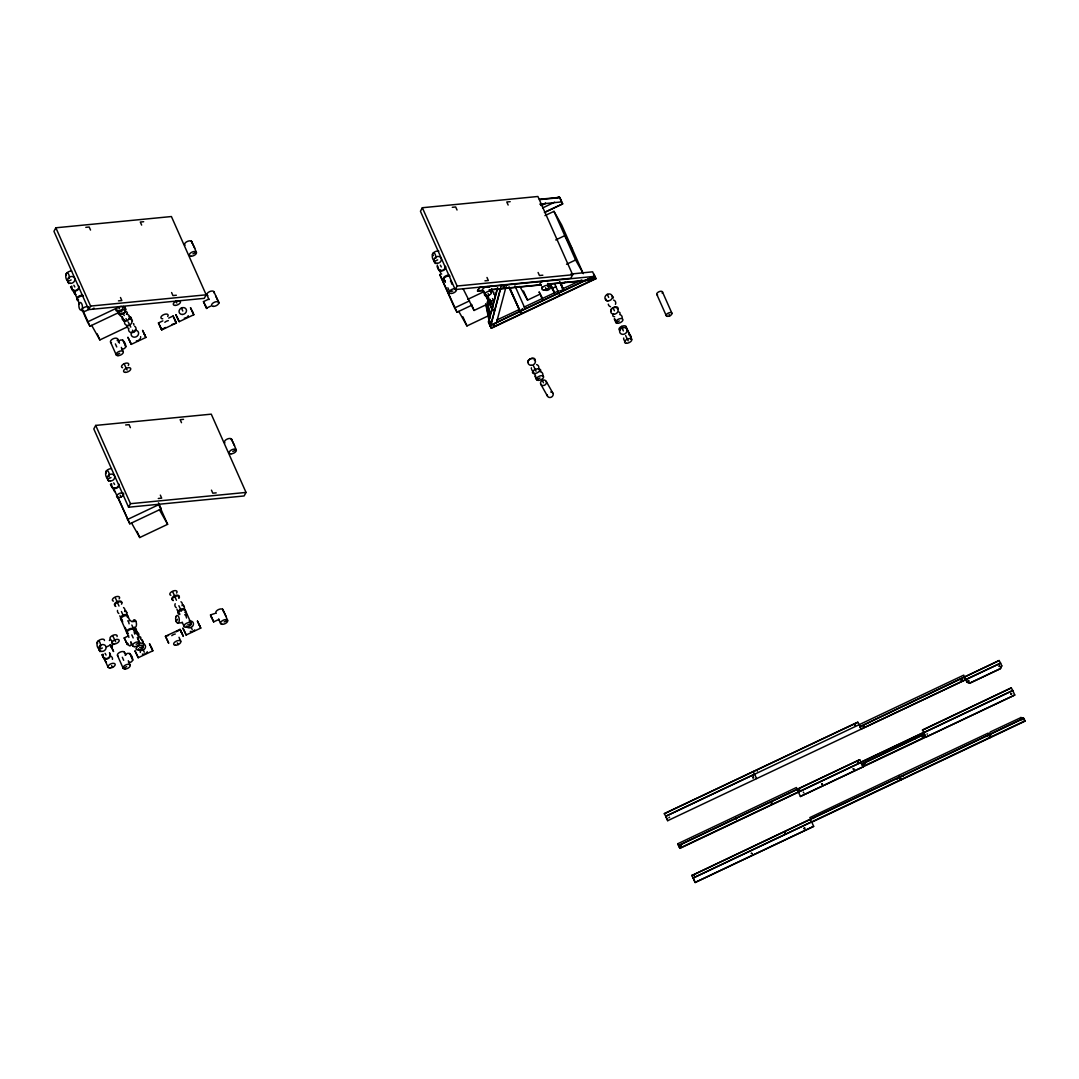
<?xml version="1.0" encoding="UTF-8"?>
<svg xmlns="http://www.w3.org/2000/svg" width="1079" height="1079" viewBox="0 0 1079 1079"><rect width="100%" height="100%" fill="white"/><g stroke="black" fill="none" stroke-linecap="round" stroke-linejoin="round"><path stroke-width="1.5" d="M560.959 291.478L560.594 290.71M561.242 291.249L560.581 291.236M752.05 853.57L751.321 853.246M752.198 853.597L751.375 853.354M789.235 793.631L788.587 793.092M803.922 828.321L804.543 828.712M854.069 769.084L853.179 768.963M897.081 779.348L897.499 778.458M967.971 680.957C969.589 682.508 967.971 679.109 968.308 681.483M987.191 736.431L986.368 736.404M999.006 666.08L999.788 666.647M1021.867 719.369L1021.853 719.909M493.548 324.914L494.479 324.968L493.292 324.725M494.276 324.644L493.535 325.035M498.336 288.646L498.619 289.496L498.538 288.659M591.157 279.016L592.074 278.503M681.348 846.071L680.916 845.518L681.011 846.206M757.31 771.148L757.337 770.905M771.107 802.816L771.944 802.884M784.514 832.732L785.202 832.745L784.339 832.61M855.458 724.98L854.487 725.007L855.377 724.791M863.942 725.722L863.51 725.924M857.535 762.26L858.371 761.868L857.872 762.408M864.239 764.31L863.564 764.498L864.441 764.35M864.36 764.161L863.47 764.377L864.373 764.08M922.37 736.957L923.031 736.458L922.275 736.579M961.848 679.703L961.065 680.161L961.807 679.514M960.971 679.972L961.888 679.959M490.406 326.546L488.382 321.987L497.432 287.985M593.922 274.16L595.945 278.719L491.39 328.259L488.598 321.933L497.662 287.931M490.837 324.927L501.182 286.056L506.537 284.896L503.88 285.261M490.972 324.685L500.454 289.064M496.192 323.767L506.537 284.896M669.587 817.181L668.859 817.747M753.007 777.055C753.061 779.294 753.695 775.666 752.859 777.838M804.732 828.079L804.057 828.739M822.238 784.271L821.699 783.624M853.125 768.855L853.907 769.192M1011.428 693.446L1011.063 694.242L1011.751 693.784M503.947 286.879L503.3 287.216M504.136 286.893L503.461 287.149L503.974 286.69M591.305 278.975L591.912 278.422M1001.771 665.77L1000.435 668.697L969.94 683.142L966.865 682.171L969.886 683.034L1000.381 668.589L1001.771 665.77L1000.584 663.099L861.136 729.04M176.214 621.625L177.469 619.279M55.852 227.79L53.95 231.324L88.707 309.606L204.268 298.343L206.17 294.81L171.413 216.542L55.852 227.79L90.609 306.072L88.707 309.606M95.707 425.409L93.806 428.943L128.576 507.211L244.124 495.962L246.025 492.429L211.268 414.161L95.707 425.409L130.478 503.691L128.576 507.211M422.348 207.734L420.446 211.268L455.203 289.55L570.764 278.301L572.666 274.767L537.908 196.486L422.348 207.734L457.105 286.016L455.203 289.55M482.61 290.629L477.511 290.925L479.346 287.54L594.637 276.372L592.614 271.814L570.845 274.066M477.606 291.114L479.508 287.58M592.654 279.717L594.475 276.332M594.637 276.372L592.735 279.906L547.687 284.29M591.09 278.76L592.047 278.665M771.822 802.911L771.188 803.005M798.919 789.949L799.539 789.841M863.605 726.302L864.225 725.749L863.443 726.261M922.154 736.728L922.828 736.188L922.397 736.755M522.614 309.633L522.492 308.931M753.655 777.662L753.358 777.028M803.788 792.849L803.315 792.094M822.117 784.271L821.82 783.61M883.714 753.439L884.456 753.155M902.287 776.233L903.177 776.367L902.435 776.044M968.861 681.294L968.726 680.593M1010.929 693.541L1011.171 694.296M494.344 324.927L493.629 325.197M799.714 789.963L798.999 790.138M560.743 290.723L560.594 291.249M735.986 818.017L736.377 818.867M916.017 738.063L915.505 738.697M990.886 734.138L990.549 734.866M990.657 734.246L990.859 735.001M694.026 875.635L694.121 875.568M736.161 818.057L736.431 818.718M999.154 666.107L999.855 666.215M927.495 733.922L926.982 734.084M71.16 279.92L67.667 281.565L68.827 283.615M192.898 253.862L196.378 252.216L194.76 248.561M82.125 309.754L87.52 321.92L115.898 308.473M87.52 321.92L89.935 326.195L119.809 312.047M91.675 325.372L99.875 339.925L127.754 326.708M118.245 342.003C122.925 334.53 130.33 350.068 121.536 348.976M168.702 318.089L173.099 316.012L176.403 322.985L161.756 329.918L158.451 322.945L162.848 320.868M203.459 301.621L206.75 308.473L203.459 301.621L208.881 299.058M165.64 327.49L161.459 329.473L160.11 326.438M171.912 324.523L176.403 322.985M210.634 306.166L206.453 308.149L205.104 305.114M131.26 344.363L127.969 337.39L131.26 344.363L145.908 337.43L142.603 330.457L145.908 337.43M179.181 321.663L175.877 314.69L179.181 321.663L193.815 314.731L190.524 307.758L193.815 314.731M119.729 353.292L116.249 354.937L110.571 342.178M541.051 205.347L545.596 203.189M556.198 198.172L559.232 196.729L560.702 199.386M541.132 205.536L545.677 203.392M542.521 208.004L554.619 202.178M437.656 259.864L434.163 261.523L435.323 263.573M544.463 212.374L562.698 203.864L544.517 212.482M544.949 215.625L553.986 211.336L561.7 225.039L583.294 273.675L575.579 259.985L553.986 211.336M555.739 239.943L564.789 235.654L572.504 249.357M467.8 299.328L483.486 291.896L489.758 303.024L474.072 310.455L463.08 288.686M471.968 305.128L457.024 312.209L439.76 274.498L454.61 307.933L469.54 300.852M485.806 296.172L486.683 295.754L485.955 294.473M111.016 477.538L107.536 479.184L108.682 481.234M566.542 264.261L575.579 259.985M548.172 286.407L550.492 285.301L551.652 287.365M458.764 311.386L466.964 325.939L488.976 315.513M519.822 286.394L527.537 300.097L539.594 294.378M551.652 288.673L556.171 286.528M560.689 284.384L565.221 282.239M496.879 320.004L519.673 309.336M524.151 307.083L559.07 290.669M562.038 289.132L581.797 279.906M508.991 287.378L520.725 312.532L509.922 288.214M563.117 289.32L559.529 281.835M594.489 276.157L489.947 325.683L594.408 275.968L595.945 278.719M491.242 327.962L595.797 278.422M232.754 451.481L236.247 449.835L234.629 446.18M127.389 519.538L158.748 504.675L161.162 508.951L129.804 523.814L113.214 487.614M131.544 522.991L139.744 537.544L167.623 524.327L158.842 504.567M619.333 320.908L615.853 322.567L614.234 318.912M540.026 378.014L536.533 379.66L534.914 376.018M102.384 647.993L98.904 649.639L100.064 651.703M127.133 643.866L127.484 644.797L124.193 637.945L128.698 635.814M106.376 646.982L110.557 644.999L113.565 651.527L110.26 644.554L111.906 648.034M136.17 644.271L139.663 642.612L138.045 638.97M125.177 655.358C129.871 647.886 137.262 663.437 128.482 662.331M168.014 641.506L168.702 643.286L165.397 636.3L180.031 629.367L183.336 636.34L180.031 629.367M165.397 636.3L168.486 635.437M176.147 631.795L180.328 629.812L181.677 632.86M214.883 613.452L210.392 614.976L213.602 621.855L219.118 619.386M136.278 653.294L134.902 650.745L138.206 657.731L152.84 650.799L149.536 643.812L152.84 650.799M183.781 629.758L182.823 628.045L186.127 635.018L200.761 628.086L197.457 621.113L200.761 628.086M126.661 666.647L123.181 668.306L117.517 655.533M224.135 621.936L227.615 620.29L225.997 616.648M859.275 724.872L857.805 722.215L664.3 813.674L753.169 771.566L754.72 774.398M664.3 813.674L665.77 816.317L963.736 675.144L965.152 678.286M999.141 660.537L859.828 726.774L999.141 660.537L1000.611 663.18L667.712 820.687L665.77 816.317M924.298 734.259L861.662 764.175L924.298 734.259L925.89 737.132L1014.759 695.024L1012.736 690.466L679.864 848.054L677.922 843.684L796.41 787.535L797.826 790.678M678.475 845.585L859.693 759.724L861.163 762.381L680.013 848.35L678.475 845.585L859.693 759.724M922.424 729.997L1011.293 687.889L1012.763 690.547L923.894 732.654L922.505 730.186L1011.293 687.889M862.957 766.441L925.688 736.728M1014.759 695.024L800.375 796.464L863.173 766.845L861.015 762.071L923.745 732.358L925.89 737.132M1023.809 718.385L1020.788 717.522L1023.809 718.385L1025.05 721.15L901.329 779.78L899.252 775.113L988.175 733.113L989.403 735.918M1020.842 717.629L990.293 731.967L988.957 734.907M900.682 780.09L899.144 777.325L691.787 875.582L810.194 819.244L811.813 822.185L900.682 780.09L898.591 775.423L809.789 817.626M901.329 779.78L899.805 777.015L1023.512 718.398L1025.05 721.15M899.886 777.204L1023.512 718.398M691.706 875.379L693.177 878.036L900.533 779.793M1024.902 720.853L901.194 779.483L899.805 777.015M695.119 882.406L813.674 826.366L695.173 882.514L693.177 878.036M813.566 818.462L813.148 818.354M503.556 287.27L504.122 286.744M139.677 647.616L143.089 647.238M452.856 291.074L449.471 291.424L447.852 287.769M131.8 621.679L135.873 621.261M178.008 623.082L182.391 622.637M187.598 624.916L190.996 624.579L189.378 620.924M85.794 227.345L89.179 227.022L90.528 230.056M143.682 221.721L140.297 222.045L141.646 225.079M452.29 207.303L455.675 206.966L457.037 210.014M510.178 201.665L506.793 201.989L508.142 205.037M539.513 199.278L559.542 197.336L561.566 201.894L539.797 204.147M539.527 199.615L559.542 197.673M118.447 300.879L121.833 300.555L120.484 297.507M176.336 295.241L172.95 295.579L171.601 292.53M90.609 306.072L206.17 294.81M484.943 280.823L488.328 280.5L486.98 277.465M542.831 275.199L539.446 275.523L538.097 272.488M457.105 286.016L572.666 274.767M477.511 290.925L482.529 290.44M489.192 289.792L540.93 284.748M547.606 284.101L585.978 280.365M490.945 289.819L541.011 284.937M522.33 308.985L522.061 309.821L522.573 309.012M125.663 424.964L129.048 424.64L130.397 427.675M183.538 419.326L180.153 419.664L181.501 422.698M158.303 498.498L161.688 498.161L160.339 495.126M216.191 492.86L212.806 493.184L211.457 490.149M130.478 503.691L246.025 492.429M489.623 323.43L490.729 323.363M804.448 827.903L804.759 828.038M865.547 762.718L865.587 761.99L865.736 762.826M542.359 298.856L539.055 291.869L540.026 293.582M441.324 266.945L440.367 265.232M158.451 322.945L161.756 329.918M74.829 287.001L73.871 285.288M114.59 484.511L113.727 482.906M124.193 637.945L125.569 640.494M132.973 660.2L129.682 653.361M106.066 655.074L105.095 653.361M965.826 679.81L964.383 677.234M990.198 737.672L988.755 735.096M669.088 314.448L669.857 315.81M859.747 726.585L861.271 729.337L859.194 724.67M626.832 329.27A3.857 3.318 -29.4 0 1 622.772 334.382A3.857 3.318 -29.4 0 1 620.438 329.108A3.857 3.318 -29.4 0 1 626.832 329.27L630.891 336.459M628.207 340.897L625.631 335.542M861.581 763.986L863.173 766.845M545.475 287.715L546.433 289.415M540.714 295.363L542.224 298.37M798.5 792.202L797.044 789.639M519.12 310.172L520.564 312.735L509.099 286.906M546.271 381.453A3.089 2.657 -29.4 0 1 543.02 385.54A3.089 2.657 -29.4 0 1 541.159 381.332A3.089 2.657 -29.4 0 1 546.271 381.453L553.028 393.43M536.061 371.203L533.471 365.835M492.483 298.573L493.642 300.636M540.7 384.097L547.444 396.074M488.045 293.528L489.003 295.241M756.581 778.579L754.612 774.129L665.743 816.237L667.712 820.687M489.866 325.494L491.39 328.259M437.062 266.648L438.222 268.711M438.465 269.13L439.612 271.193M454.61 307.933L457.024 312.209M677.922 843.684L680.013 848.35M192.17 311.238L193.141 312.95M175.917 301.338L176.889 303.051M177.536 318.17L178.494 319.883M144.249 333.95L145.22 335.663M124.247 315.54L123.087 313.49A3.857 3.318 -29.4 0 1 118.043 310.361M125.987 318.629L127.147 320.679M130.761 327.099L128.253 322.001M132.501 330.187L133.648 332.238M120.983 310.455L121.954 312.168M118.488 307.151L119.445 308.864M122.021 316.525L124.476 320.895M129.615 340.883L130.572 342.596M124.382 343.351L125.353 345.064M126.189 368.303L127.147 370.016M73.48 289.9L75.085 292.76M70.567 286.704L71.713 288.754M71.956 289.185L73.116 291.236M159.422 509.774L167.623 524.327M199.102 624.606L200.074 626.306M183.025 604.672L184.185 606.735M120.214 495.207L121.185 496.92M175.445 597.564L172.869 592.196M110.422 484.323L111.582 486.373M111.825 486.804L112.985 488.854M191.064 627.425L192.224 629.475M181.461 611.092L178.871 605.724M177.266 642.855L178.224 644.568M151.195 647.306L152.152 649.018M125.596 610.498L126.756 612.548M144.303 652.188L141.794 647.09M136.547 654.238L137.519 655.951L136.709 654.198M125.852 641.439L126.809 643.138L126.014 641.398M131.328 656.72L132.285 658.433M115.601 641.722L113.012 636.367M111.596 665.676L112.553 667.388M101.804 654.778L102.95 656.828M103.193 657.259L104.353 659.309M165.694 636.745L166.773 638.849M540.431 294.419L541.671 297.076M174.582 319.532L176.093 322.54L173.099 316.012M184.199 630.595L185.048 632.402M116.734 346.939L115.386 343.904M167.205 639.753L167.623 640.656M133.176 637.918L131.827 634.884M123.667 660.308L122.318 657.259M213.008 620.182L210.702 615.435L212.05 618.469M965.745 679.622L966.919 682.279M899.144 777.325L810.194 819.244M857.805 722.215L753.169 771.566M662.425 291.843L671.866 313.126M656.841 294.486L666.296 315.769M626.022 326.478L631.701 339.251M607.302 294.338L608.65 297.372M626.036 327.557A3.857 1.956 -23.9 0 0 621.571 326.424L622.65 328.852M613.061 307.744L614.41 310.779M622.003 327.881L623.352 330.916M560.675 199.305L562.698 203.864M798.406 792.013L800.443 796.572M813.674 826.366L811.637 821.807L693.15 877.955L695.173 882.514M560.514 282.779L563.885 290.372M559.745 281.727L563.616 290.372M554.552 283.629L559.34 294.365M523.49 290.966L527.537 300.097M514.939 285.841L525.122 308.742M542.4 380.334L543.479 382.775M490.783 300.879L492.806 305.438M489.92 299.261L493.292 306.868M486.386 295.43L489.758 303.024M489.246 302.592L492.617 310.186M486.993 298.074L492.388 310.239M471.375 304.372L474.072 310.455M462.918 316.821L466.964 325.939M443.793 278.652L445.411 282.293M213.925 291.735L215.557 295.376M206.966 295.039L208.989 299.598M181.434 307.987L182.783 311.022M130.856 317.415L132.474 321.056M124.894 307.07L125.973 309.511M117.544 338.873L119.432 343.122M121.32 347.384L123.208 351.646M124.166 363.744L125.784 367.386M97.177 333.843L99.875 339.925M82.517 309.484L89.935 326.195M73.359 289.995L79.428 303.685M218.619 619.036L220.642 623.595M158.465 502.868L161.162 508.951M185.494 610.674L191.158 623.446A3.857 1.956 -23.9 0 1 186.357 627.277A3.857 1.956 -23.9 0 1 185.278 624.04A3.857 1.956 -23.9 0 1 191.158 623.446M185.858 613.02L186.95 615.448M174.825 596.606L176.443 600.261M182.149 622.138L184.037 626.386M137.046 531.461L139.744 537.544M117.651 496.461L129.804 523.814M179.006 637.284L180.746 641.209M141.983 640.198L143.601 643.839M135.468 628.639L137.087 632.294M137.424 634.465L139.043 638.121M128.064 616.5L129.952 620.749M131.84 625.011L133.729 629.259M133.985 629.853L135.603 633.494M115.44 598.022L117.058 601.664M117.395 602.433L119.014 606.074M121.441 611.55L123.06 615.192M121.104 618.321L122.723 621.963M125.151 627.438L126.769 631.08M120.929 619.44L126.607 632.213M127.025 633.144L128.914 637.406M130.802 641.668L132.69 645.916M124.476 652.229L125.744 655.074M128.266 660.739L130.154 665.001M108.102 667.321L102.438 654.562A3.857 1.956 -23.9 0 0 102.802 654.94M185.44 633.252L186.127 635.018M213.332 620.911L213.696 621.963M137.829 656.679L138.206 657.731M492.011 307.475L492.671 310.765M487.492 301.999L490.014 314.609M487.276 302.053L490.419 317.806M486.305 305.303L489.259 320.099M485.671 303.712L489.286 321.785M126.041 346.845L122.736 339.872M110.449 639.2A3.857 1.956 -23.9 0 1 113.066 635.248A3.857 1.956 -23.9 0 1 117.071 636.583M117.881 655.924A3.857 1.956 -23.9 0 1 120.497 651.972A3.857 1.956 -23.9 0 1 124.503 653.308M141.025 643.192A3.857 1.956 -23.9 0 1 142.698 646.159M139.744 636.677A3.857 1.956 -23.9 0 1 140.715 638.39M136.696 632.051A3.857 3.318 -29.4 0 1 138.611 636.354M140.756 639.24A3.857 3.318 -29.4 0 1 142.927 642.639M184.698 614.72A3.857 1.807 84.2 0 1 186.519 618.011M179.842 614.517A3.857 1.956 -23.9 0 1 178.979 611.874A3.857 1.956 -23.9 0 1 184.01 609.783A3.857 1.956 -23.9 0 1 184.887 612.427M183.039 605.427A3.857 3.318 -29.4 0 1 184.118 609.365M177.684 610.768A3.857 3.318 -29.4 0 1 176.983 609.19M180.962 601.758A3.857 3.318 -29.4 0 1 182.041 605.683M176.282 607.652A3.857 3.318 -29.4 0 1 175.203 603.714M173.247 600.598A3.857 1.956 -23.9 0 1 173.004 597.86A3.857 1.956 -23.9 0 1 177.833 595.959A3.857 1.956 -23.9 0 1 178.939 598.359M179.68 613.465A3.857 1.956 -23.9 0 1 179.627 609.864A3.857 1.956 -23.9 0 1 185.075 609.932M143.305 643.772A3.857 3.318 -29.4 0 1 144.37 649.275A3.857 3.318 -29.4 0 1 138.314 648.749M147.284 651.756A3.857 3.318 -29.4 0 1 142.361 654.09M140.391 652.417A3.857 3.318 -29.4 0 1 140.149 651.581M216.286 613.344A3.857 1.956 -23.9 0 1 218.902 609.392A3.857 1.956 -23.9 0 1 222.908 610.727M170.887 595.284A3.857 1.956 -23.9 0 1 170.63 592.546A3.857 1.956 -23.9 0 1 175.472 590.631A3.857 1.956 -23.9 0 1 176.578 593.045M172.91 599.843A3.857 1.956 -23.9 0 1 172.667 597.105A3.857 1.956 -23.9 0 1 177.495 595.19A3.857 1.956 -23.9 0 1 178.601 597.604M171.79 635.666A3.857 1.956 -23.9 0 1 175.27 634.02M133 621.288A3.857 1.807 84.2 0 1 135.347 620.358A3.857 1.807 84.2 0 1 136.386 625.375A3.857 1.807 84.2 0 1 134.228 627.169M127.74 620.803A3.857 1.807 84.2 0 1 129.089 623.837M122.413 620.331A3.857 1.956 -23.9 0 1 121.374 617.903A3.857 1.956 -23.9 0 1 126.041 615.596A3.857 1.956 -23.9 0 1 127.888 617.633M128.077 633.103A3.857 1.956 -23.9 0 1 127.039 630.662A3.857 1.956 -23.9 0 1 131.705 628.369A3.857 1.956 -23.9 0 1 133.567 630.392M127.969 633.778A3.857 1.956 -23.9 0 1 129.534 629.785A3.857 1.956 -23.9 0 1 134.012 630.918M113.457 601.111A3.857 1.956 -23.9 0 1 113.201 598.359A3.857 1.956 -23.9 0 1 118.043 596.458A3.857 1.956 -23.9 0 1 119.135 598.858M114.9 605.413A3.857 1.956 -23.9 0 1 117.517 601.462A3.857 1.956 -23.9 0 1 121.522 602.81M124.773 610.889A3.857 3.318 -29.4 0 1 126.688 615.192M120.241 616.581A3.857 3.318 -29.4 0 1 119.782 615.853M123.532 607.571A3.857 3.318 -29.4 0 1 124.611 611.51M118.852 613.479A3.857 3.318 -29.4 0 1 117.503 610.431M115.817 606.425A3.857 1.956 -23.9 0 1 115.561 603.687A3.857 1.956 -23.9 0 1 120.403 601.772A3.857 1.956 -23.9 0 1 121.509 604.186M121.495 619.198A3.857 1.956 -23.9 0 1 121.239 616.446A3.857 1.956 -23.9 0 1 126.081 614.544A3.857 1.956 -23.9 0 1 127.174 616.945M97.596 643.435A3.857 1.956 -23.9 0 1 100.185 639.672A3.857 1.956 -23.9 0 1 104.461 640.535M99.794 648.479A3.857 1.753 83.6 0 1 97.043 645.107A3.857 1.753 83.6 0 1 98.998 641.263A3.857 1.753 83.6 0 1 100.401 647.252M109.397 640.548A3.857 1.753 83.6 0 1 112.243 642.113A3.857 1.753 83.6 0 1 111.312 647.4M134.511 631.633A3.857 1.956 -23.9 0 1 136.75 633.98M129.251 620.358A3.857 3.318 -29.4 0 1 131.018 620.857M134.241 627.681A3.857 3.318 -29.4 0 1 136.143 631.984M134.349 632.914A3.089 1.565 -23.9 0 1 134.659 634.074M131.301 642.544A3.857 1.753 83.6 0 1 130.073 645.862A3.857 1.753 83.6 0 1 128.01 643.543M137.208 637.689A3.857 1.753 83.6 0 1 138.557 640.724M134.282 632.685A3.857 1.956 -23.9 0 1 137.613 633.872M189.311 621.018A3.857 3.318 -29.4 0 1 193.384 623.284A3.857 3.318 -29.4 0 1 190.754 627.56A3.857 3.318 -29.4 0 1 186.235 626.036M194.706 629.88A3.857 3.318 -29.4 0 1 190.282 631.39M109.694 653.227A3.857 3.318 -29.4 0 1 107.563 658.837A3.857 3.318 -29.4 0 1 102.991 655.519M111.771 656.909A3.857 3.318 -29.4 0 1 112.445 659.377M106.416 662.236A3.857 3.318 -29.4 0 1 105.337 658.311M110.26 655.978A3.857 3.318 -29.4 0 1 111.097 656.342M109.451 652.795A3.857 3.318 -29.4 0 1 106.848 658.541A3.857 3.318 -29.4 0 1 103.018 654.198M224.918 442.876A3.857 1.956 -23.9 0 1 227.534 438.924A3.857 1.956 -23.9 0 1 231.54 440.272M106.228 472.98A3.857 1.956 -23.9 0 1 107.118 470.201A3.857 1.956 -23.9 0 1 111.515 468.677M107.536 478.28A3.857 1.753 83.6 0 1 105.634 473.33A3.857 1.753 83.6 0 1 107.927 471.051A3.857 1.753 83.6 0 1 109.033 476.797M119 485.24A3.857 3.318 -29.4 0 1 114.738 488.612A3.857 3.318 -29.4 0 1 111.609 485.064M115.035 491.781A3.857 3.318 -29.4 0 1 113.956 487.843M123.721 494.641A3.857 1.956 -23.9 0 1 118.164 497.581A3.857 1.956 -23.9 0 1 118.124 494.169A3.857 1.956 -23.9 0 1 123.694 493.562M111.434 484.484A3.857 1.956 -23.9 0 1 111.056 484.093M118.784 483.918A3.857 3.318 -29.4 0 1 114.495 488.18A3.857 3.318 -29.4 0 1 111.65 483.743M185.062 245.257A3.857 1.956 -23.9 0 1 187.665 241.305A3.857 1.956 -23.9 0 1 191.671 242.654M66.372 275.361A3.857 1.956 -23.9 0 1 67.262 272.582A3.857 1.956 -23.9 0 1 71.659 271.058M68.557 280.392A3.857 1.753 83.6 0 1 65.846 277.37A3.857 1.753 83.6 0 1 67.451 273.041A3.857 1.753 83.6 0 1 69.326 278.315M79.145 287.621A3.857 3.318 -29.4 0 1 74.869 290.993A3.857 3.318 -29.4 0 1 71.754 287.446M76.016 294.527A3.857 3.318 -29.4 0 1 73.831 291.128M78.578 299.975A3.857 1.956 -23.9 0 1 77.472 297.238A3.857 1.956 -23.9 0 1 82.894 295.309M71.565 286.866A3.857 1.956 -23.9 0 1 71.201 286.474M78.915 286.299A3.857 3.318 -29.4 0 1 74.626 290.561A3.857 3.318 -29.4 0 1 71.78 286.124M122.588 367.737A3.857 1.956 -23.9 0 1 122.345 364.999A3.857 1.956 -23.9 0 1 127.174 363.083A3.857 1.956 -23.9 0 1 128.28 365.498M111.528 342.812A3.857 1.956 -23.9 0 1 111.272 340.074A3.857 1.956 -23.9 0 1 116.114 338.159A3.857 1.956 -23.9 0 1 117.206 340.573M129.156 316.686A3.857 1.956 -23.9 0 1 130.519 319.114M124.84 321.353A3.857 1.956 -23.9 0 1 123.869 319.64M133.391 323.565A3.857 1.956 -23.9 0 1 133.783 325.022M127.74 327.881A3.857 1.956 -23.9 0 1 126.782 326.182M134.646 326.249A3.857 3.318 -29.4 0 1 135.415 330.74A3.857 3.318 -29.4 0 1 130.505 332.413A3.857 3.318 -29.4 0 1 128.887 328.218M128.819 318.548A3.857 3.318 -29.4 0 1 131.881 322.392A3.857 3.318 -29.4 0 1 127.052 325.399A3.857 3.318 -29.4 0 1 124.827 321.029M134.457 330.363A3.857 3.318 -29.4 0 1 138.557 333.816A3.857 3.318 -29.4 0 1 133.351 337.053A3.857 3.318 -29.4 0 1 131.948 331.927M140.648 336.608A3.857 3.318 -29.4 0 1 140.621 337.498M140.351 338.388A3.857 3.318 -29.4 0 1 136.359 340.87M207.91 295.673A3.857 1.956 -23.9 0 1 209.488 291.667A3.857 1.956 -23.9 0 1 213.952 292.814M162.74 318.804A3.857 1.956 -23.9 0 1 161.378 316.39A3.857 1.956 -23.9 0 1 166.301 314.056A3.857 1.956 -23.9 0 1 167.677 316.471M164.844 322.311A3.857 1.956 -23.9 0 1 168.337 320.652M88.667 307.07A3.857 1.956 -23.9 0 1 85.47 311.076A3.857 1.956 -23.9 0 1 82.125 309.174A3.857 1.956 -23.9 0 1 88.154 306.773M77.958 300.582A3.857 1.956 -23.9 0 1 78.335 297.507A3.857 1.956 -23.9 0 1 83.434 296.132M93.954 308.041A3.857 1.753 83.6 0 1 93.172 308.81M125.555 311.669A3.857 1.956 -23.9 0 1 126.917 314.097M121.226 316.336A3.857 1.956 -23.9 0 1 120.268 314.623A3.857 1.956 -23.9 0 1 120.12 310.941A3.857 1.956 -23.9 0 1 125.569 311.022A3.857 1.956 -23.9 0 1 120.16 314.555M126.364 314.178A3.857 3.318 -29.4 0 1 129.426 318.035A3.857 3.318 -29.4 0 1 124.584 321.029A3.857 3.318 -29.4 0 1 122.372 316.66M123.249 307.137A3.857 3.318 -29.4 0 1 123.95 312.964M188.272 315.688A3.857 3.318 -29.4 0 1 184.28 318.17M123.478 306.436A3.857 3.318 -29.4 0 1 124.557 310.361M119.634 312.694A3.857 3.318 -29.4 0 1 118.798 312.33M118.124 311.764A3.857 3.318 -29.4 0 1 117.422 310.186M433.38 255.602A3.857 1.956 -23.9 0 1 433.758 252.54A3.857 1.956 -23.9 0 1 438.856 251.151M437.588 265.947A3.857 1.956 -23.9 0 1 437.238 265.002M434.163 260.605A3.857 1.753 83.6 0 1 432.261 255.979A3.857 1.753 83.6 0 1 434.257 253.133A3.857 1.753 83.6 0 1 435.822 258.259M445.654 266.675A3.857 3.318 -29.4 0 1 441.864 270.923A3.857 3.318 -29.4 0 1 438.249 267.39M441.675 274.106A3.857 3.318 -29.4 0 1 440.596 270.182M443.739 279.582A3.857 1.956 -23.9 0 1 444.629 276.602A3.857 1.956 -23.9 0 1 449.39 275.266M445.425 266.243A3.857 3.318 -29.4 0 1 441.621 270.492A3.857 3.318 -29.4 0 1 438.007 266.972M547.592 284.869A3.089 1.565 -23.9 0 1 547.592 285.733M542.305 287.823A3.089 1.565 -23.9 0 1 541.995 286.65M540.916 285.436A3.857 1.956 -23.9 0 1 541.226 282.199A3.857 1.956 -23.9 0 1 546.567 281.106M484.876 293.636A3.089 1.565 -23.9 0 1 484.471 292.935M489.394 290.184A3.089 1.565 -23.9 0 1 489.866 290.386M484.228 291.343A3.857 1.956 -23.9 0 1 483.797 288.026A3.857 1.956 -23.9 0 1 489.502 287.324M492.806 291.708A3.857 1.956 -23.9 0 1 493.764 293.421M488.477 296.374A3.857 1.956 -23.9 0 1 487.735 296.28M487.155 296.037A3.857 1.956 -23.9 0 1 486.656 295.147M491.727 288.754A3.857 3.318 -29.4 0 1 491.147 292.207M494.492 300.097A3.857 3.318 -29.4 0 1 488.598 297.507M493.804 294.27A3.857 3.318 -29.4 0 1 495.301 295.214M491.417 289.55A3.857 1.956 -23.9 0 1 490.5 291.856M620.007 330.417A3.857 1.956 -23.9 0 1 621.571 326.424M628.909 334.8A3.857 3.318 -29.4 0 1 630.824 339.089M625.065 341.058A3.857 3.318 -29.4 0 1 623.702 338.024M450.429 281.133A3.857 1.807 84.2 0 1 451.777 284.168M445.101 280.675A3.857 1.956 -23.9 0 1 444.535 277.721A3.857 1.956 -23.9 0 1 449.97 276.103M547.579 283.494A3.857 3.318 -29.4 0 1 550.425 287.931A3.857 3.318 -29.4 0 1 544.666 289.9M552.731 289.995A3.857 3.318 -29.4 0 1 554.08 293.043M657.61 294.985A3.089 1.565 -23.9 0 1 657.408 292.8A3.089 1.565 -23.9 0 1 661.279 291.276A3.089 1.565 -23.9 0 1 662.155 293.191M618.968 312.087A3.857 1.956 -23.9 0 1 619.939 313.8M614.652 316.754A3.857 1.956 -23.9 0 1 613.897 316.66M613.317 316.417A3.857 1.956 -23.9 0 1 613.29 314.34M619.966 314.65A3.857 3.318 -29.4 0 1 622.151 318.062M616.945 321.286A3.857 3.318 -29.4 0 1 616.109 320.922M615.448 320.355A3.857 3.318 -29.4 0 1 614.747 318.777M613.533 300.056A3.857 3.318 -29.4 0 1 615.435 304.345M610.512 306.692A3.857 3.318 -29.4 0 1 608.313 304.184M611.321 311.291A3.857 1.956 -23.9 0 1 614.41 307.178A3.857 1.956 -23.9 0 1 617.579 309.295M612.238 296.334A3.857 1.956 -23.9 0 1 613.209 298.047M607.167 300.906A3.857 1.956 -23.9 0 1 606.209 299.193M528.211 362.598A3.857 1.956 -23.9 0 1 531.3 358.484A3.857 1.956 -23.9 0 1 534.483 360.602M536.6 364.567A3.857 3.318 -29.4 0 1 538.515 368.856M532.743 370.825A3.857 3.318 -29.4 0 1 531.61 369.531M531.381 368.694A3.857 3.318 -29.4 0 1 531.394 367.791M538.907 369.099A3.857 1.956 -23.9 0 1 540.269 371.513M534.577 373.766A3.857 1.956 -23.9 0 1 533.619 372.053M541.483 372.12A3.857 3.318 -29.4 0 1 542.562 376.045M536.803 378.014A3.857 3.318 -29.4 0 1 536.128 377.448M535.656 376.719A3.857 3.318 -29.4 0 1 535.454 374.979M539.716 371.608A3.857 3.318 -29.4 0 1 540.66 371.756M552.111 392.392A3.089 2.657 -29.4 0 1 551.315 397.18A3.089 2.657 -29.4 0 1 547.282 394.685M550.695 391.987A3.089 2.657 -29.4 0 1 551.45 392.095M489.799 321.245L490.095 322.014L489.839 321.11M492.86 309.255L493.143 310.024L492.874 309.174M551.356 286.205L554.458 292.962L551.356 286.205M191.455 241.237L194.665 248.103L191.455 241.237M215.746 295.956L218.956 302.821L215.746 295.956M231.311 438.856L234.521 445.721L231.311 438.856M222.692 609.311L225.889 616.176L222.692 609.311M113.821 644.096A3.857 1.956 -23.9 0 0 119.216 640.575A3.857 1.956 -23.9 0 0 113.767 640.494A3.857 1.956 -23.9 0 0 113.821 644.096M124.881 669.034A3.857 1.956 -23.9 0 0 130.276 665.5A3.857 1.956 -23.9 0 0 124.827 665.419A3.857 1.956 -23.9 0 0 124.881 669.034M175.837 616.945A3.857 1.807 84.2 0 0 177.536 623.082A3.857 1.807 84.2 0 0 179.02 617.781A3.857 1.807 84.2 0 0 175.837 616.945M222.355 624.323A3.857 1.956 -23.9 0 0 227.75 620.789A3.857 1.956 -23.9 0 0 222.301 620.722A3.857 1.956 -23.9 0 0 222.355 624.323M175.486 645.242A3.857 1.956 -23.9 0 0 180.881 641.708A3.857 1.956 -23.9 0 0 175.432 641.627A3.857 1.956 -23.9 0 0 175.486 645.242M134.389 646.645A3.857 1.956 -23.9 0 0 139.784 643.111A3.857 1.956 -23.9 0 0 134.335 643.044A3.857 1.956 -23.9 0 0 134.389 646.645M138.49 649.976A3.857 1.956 -23.9 0 0 143.237 646.119A3.857 1.956 -23.9 0 0 137.316 646.78A3.857 1.956 -23.9 0 0 138.49 649.976M109.802 668.049A3.857 1.956 -23.9 0 0 115.21 664.516A3.857 1.956 -23.9 0 0 109.761 664.448A3.857 1.956 -23.9 0 0 109.802 668.049M101.817 651.446A3.857 3.318 -29.4 0 0 105.877 646.348A3.857 3.318 -29.4 0 0 99.484 646.186A3.857 3.318 -29.4 0 0 101.817 651.446M230.973 453.854A3.857 1.956 -23.9 0 0 236.368 450.334A3.857 1.956 -23.9 0 0 230.919 450.253A3.857 1.956 -23.9 0 0 230.973 453.854M110.436 480.991A3.857 3.318 -29.4 0 0 114.495 475.879A3.857 3.318 -29.4 0 0 108.102 475.731A3.857 3.318 -29.4 0 0 110.436 480.991M191.118 256.236A3.857 1.956 -23.9 0 0 196.513 252.715A3.857 1.956 -23.9 0 0 191.064 252.634A3.857 1.956 -23.9 0 0 191.118 256.236M70.58 283.372A3.857 3.318 -29.4 0 0 74.64 278.261A3.857 3.318 -29.4 0 0 68.247 278.112A3.857 3.318 -29.4 0 0 70.58 283.372M125.366 372.39A3.857 1.956 -23.9 0 0 130.775 368.856A3.857 1.956 -23.9 0 0 125.326 368.789A3.857 1.956 -23.9 0 0 125.366 372.39M117.948 355.665A3.857 1.956 -23.9 0 0 123.343 352.145A3.857 1.956 -23.9 0 0 117.894 352.064A3.857 1.956 -23.9 0 0 117.948 355.665M213.386 306.396A3.857 1.956 -23.9 0 0 218.781 302.875A3.857 1.956 -23.9 0 0 213.332 302.794A3.857 1.956 -23.9 0 0 213.386 306.396M175.095 305.424A3.857 1.956 -23.9 0 0 180.503 301.891A3.857 1.956 -23.9 0 0 175.054 301.823A3.857 1.956 -23.9 0 0 175.095 305.424M117.665 311.251A3.857 1.956 -23.9 0 0 123.06 307.717A3.857 1.956 -23.9 0 0 117.611 307.636A3.857 1.956 -23.9 0 0 117.665 311.251M79.037 304.008A3.857 1.753 83.6 0 0 80.763 310.145A3.857 1.753 83.6 0 0 82.152 304.858A3.857 1.753 83.6 0 0 79.037 304.008M182.203 314.488A3.857 3.318 -29.4 0 0 186.262 309.376A3.857 3.318 -29.4 0 0 179.869 309.214A3.857 3.318 -29.4 0 0 182.203 314.488M437.076 263.33A3.857 3.318 -29.4 0 0 441.136 258.218A3.857 3.318 -29.4 0 0 434.743 258.056A3.857 3.318 -29.4 0 0 437.076 263.33M543.695 290.089A3.857 1.956 -23.9 0 0 549.09 286.555A3.857 1.956 -23.9 0 0 543.641 286.488A3.857 1.956 -23.9 0 0 543.695 290.089M486.265 295.902A3.857 1.956 -23.9 0 0 491.66 292.382A3.857 1.956 -23.9 0 0 486.211 292.301A3.857 1.956 -23.9 0 0 486.265 295.902M626.427 343.284A3.857 1.956 -23.9 0 0 631.822 339.75A3.857 1.956 -23.9 0 0 626.373 339.669A3.857 1.956 -23.9 0 0 626.427 343.284M451.615 293.434A3.857 1.956 -23.9 0 0 456.417 289.604A3.857 1.956 -23.9 0 0 450.55 290.197A3.857 1.956 -23.9 0 0 451.615 293.434M667.658 316.349A3.089 1.565 -23.9 0 0 671.974 313.517A3.089 1.565 -23.9 0 0 667.618 313.463A3.089 1.565 -23.9 0 0 667.658 316.349M617.552 323.295A3.857 1.956 -23.9 0 0 622.947 319.762A3.857 1.956 -23.9 0 0 617.498 319.681A3.857 1.956 -23.9 0 0 617.552 323.295M613.83 314.245A3.857 3.318 -29.4 0 0 617.889 309.133A3.857 3.318 -29.4 0 0 611.496 308.972A3.857 3.318 -29.4 0 0 613.83 314.245M608.07 300.839A3.857 3.318 -29.4 0 0 612.13 295.727A3.857 3.318 -29.4 0 0 605.737 295.565A3.857 3.318 -29.4 0 0 608.07 300.839M534.28 373.577A3.857 1.956 -23.9 0 0 539.675 370.043A3.857 1.956 -23.9 0 0 534.226 369.976A3.857 1.956 -23.9 0 0 534.28 373.577M531.138 365.349A3.857 3.318 -29.4 0 0 535.197 360.238A3.857 3.318 -29.4 0 0 528.804 360.076A3.857 3.318 -29.4 0 0 531.138 365.349M538.232 380.388A3.857 1.956 -23.9 0 0 543.641 376.854A3.857 1.956 -23.9 0 0 538.192 376.787A3.857 1.956 -23.9 0 0 538.232 380.388"/></g></svg>
